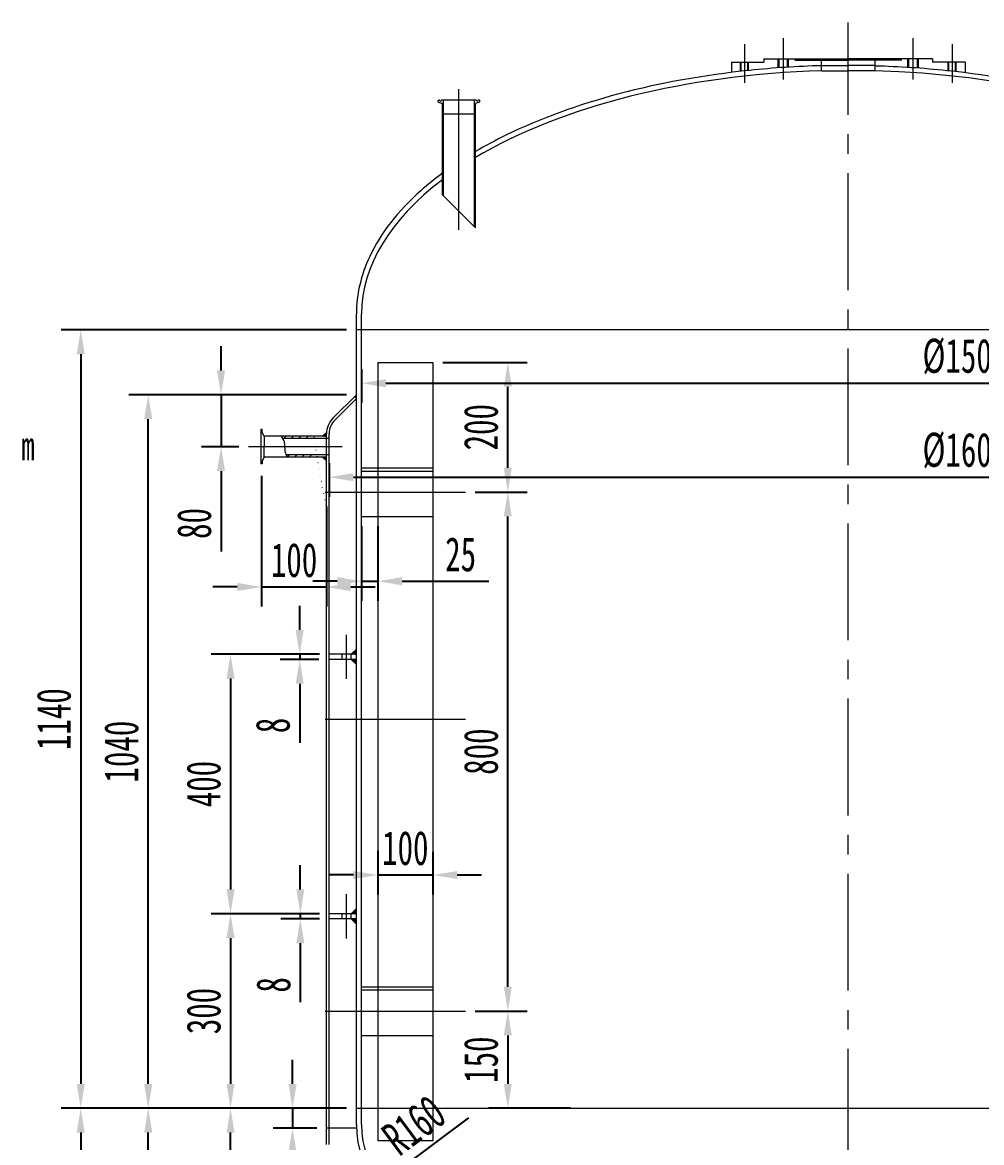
# Model space of a CAD drawing. Header units: millimetres. Extents: x 3545 to 4112, y 673 to 1094.
# Drawn here: x 3561.7 to 3660.3, y 948.9 to 1064 of the extents above; entities that cross this region are included whole.
import ezdxf

# ---------------------------------------------------------------- set-up
doc = ezdxf.new("R2010")
doc.units = ezdxf.units.MM
doc.header["$PDSIZE"] = -5
doc.linetypes.add('点画线', pattern=[18, 12, -2, 2, -2])
doc.layers.get('Defpoints').update_dxf_attribs({"lineweight": 18})
doc.layers.add('中心线层', color=1, linetype='点画线', lineweight=18)
doc.layers.add('细线', color=7, linetype='Continuous', lineweight=15)
doc.styles.get("Standard").update_dxf_attribs({"font": 'txt.shx', "width": 0.7, "oblique": 15, "bigfont": 'gbcbig.shx'})
doc.styles.add('标准', font='', dxfattribs={"width": 0.667})
doc.styles.get('标准').set_extended_font_data('仿宋_gb2312')
doc.dimstyles.new('15', dxfattribs={"dimtxt": 3.5, "dimasz": 2.5, "dimexe": 2, "dimexo": 1, "dimgap": 1, "dimtad": 1, "dimdec": 1, "dimlfac": 15, "dimdsep": 46, "dimtxsty": 'Standard', "dimcen": 0.1, "dimdle": 5, "dimadec": 0, "dimazin": 0, "dimtfac": 1, "dimtdec": 1, "dimtmove": 0, "dimatfit": 3, "dimfxl": 0, "dimtolj": 1, "dimarcsym": 0})
doc.dimstyles.new('直径15', dxfattribs={"dimtxt": 3.5, "dimasz": 2.5, "dimexe": 2, "dimexo": 1, "dimgap": 1, "dimtad": 1, "dimdec": 1, "dimlfac": 15, "dimdsep": 46, "dimtxsty": 'Standard', "dimcen": 0.1, "dimdle": 5, "dimadec": 0, "dimazin": 0, "dimtfac": 1, "dimtdec": 1, "dimtmove": 0, "dimatfit": 1, "dimfxl": 0, "dimtolj": 1, "dimarcsym": 0})
pattern_1 = [(45, (3448.65748, 735.396705), (-0.04490128, 0.04490128), []), (135, (3448.65748, 735.396705), (-0.04490128, -0.04490128), [])]

# ---------------------------------------------------------------- blocks, each defined once
blk = doc.blocks.new('*D59')
at = {"layer": 'Defpoints', "color": 0, "transparency": 16777216}
for p in [(3596.04, 1032.43), (3567.72, 952.43), (3596.04, 952.43)]:
    blk.add_point(p, dxfattribs=at)
at = {"layer": '细线', "color": 0, "lineweight": -2, "transparency": 16777216}
for p, q in [((3595.04, 1032.43), (3565.72, 1032.43)), ((3567.72, 1029.93), (3567.72, 954.93)), ((3595.04, 952.43), (3565.72, 952.43))]:
    blk.add_line(p, q, dxfattribs=at)
at = {"layer": '细线', "color": 0, "transparency": 16777216}
for points in [[(3567.31, 1029.93), (3568.14, 1029.93), (3567.72, 1032.43)], [(3567.31, 954.93), (3568.14, 954.93), (3567.72, 952.43)]]:
    blk.add_solid(points, dxfattribs=at)
at = {"layer": '细线', "color": 0, "transparency": 16777216, "insert": (3564.97, 992.43), "char_height": 3.5, "attachment_point": 5, "rotation": 90, "style": '标准'}
blk.add_mtext('\\A1;1140', dxfattribs=at)
blk = doc.blocks.new('*D60')
at = {"layer": 'Defpoints', "color": 0, "transparency": 16777216}
for p in [(3596.57, 1029.4), (3696.57, 1029.4), (3696.57, 1026.95)]:
    blk.add_point(p, dxfattribs=at)
at = {"layer": '细线', "color": 0, "lineweight": -2, "transparency": 16777216}
for p, q in [((3596.57, 1028.4), (3596.57, 1024.95)), ((3696.57, 1028.4), (3696.57, 1024.95)), ((3599.07, 1026.95), (3694.07, 1026.95))]:
    blk.add_line(p, q, dxfattribs=at)
at = {"layer": '细线', "color": 0, "transparency": 16777216}
for points in [[(3599.07, 1027.36), (3599.07, 1026.53), (3596.57, 1026.95)], [(3694.07, 1027.36), (3694.07, 1026.53), (3696.57, 1026.95)]]:
    blk.add_solid(points, dxfattribs=at)
at = {"layer": '细线', "color": 0, "transparency": 16777216, "insert": (3658.55, 1029.7), "char_height": 3.5, "attachment_point": 5, "style": '标准'}
blk.add_mtext('\\A1;%%C1500', dxfattribs=at)
blk = doc.blocks.new('*D61')
at = {"layer": 'Defpoints', "color": 0, "transparency": 16777216}
for p in [(3583.11, 952.43), (3596.04, 952.43), (3636.25, 928.74)]:
    blk.add_point(p, dxfattribs=at)
at = {"layer": '细线', "color": 0, "lineweight": -2, "transparency": 16777216}
for p, q in [((3595.04, 952.43), (3581.11, 952.43)), ((3583.11, 931.24), (3583.11, 949.93)), ((3635.25, 928.74), (3581.11, 928.74))]:
    blk.add_line(p, q, dxfattribs=at)
at = {"layer": '细线', "color": 0, "transparency": 16777216}
for points in [[(3582.7, 949.93), (3583.53, 949.93), (3583.11, 952.43)], [(3582.7, 931.24), (3583.53, 931.24), (3583.11, 928.74)]]:
    blk.add_solid(points, dxfattribs=at)
at = {"layer": '细线', "color": 0, "transparency": 16777216, "insert": (3580.36, 940.58), "char_height": 3.5, "attachment_point": 5, "rotation": 90, "style": '标准'}
blk.add_mtext('\\A1;331', dxfattribs=at)
blk = doc.blocks.new('*D62')
at = {"layer": 'Defpoints', "color": 0, "transparency": 16777216}
for p in [(3596.04, 952.43), (3567.72, 892.53), (3600.91, 892.53)]:
    blk.add_point(p, dxfattribs=at)
at = {"layer": '细线', "color": 0, "lineweight": -2, "transparency": 16777216}
for p, q in [((3595.04, 952.43), (3565.72, 952.43)), ((3567.72, 949.93), (3567.72, 895.03)), ((3599.91, 892.53), (3565.72, 892.53))]:
    blk.add_line(p, q, dxfattribs=at)
at = {"layer": '细线', "color": 0, "transparency": 16777216}
for points in [[(3567.31, 949.93), (3568.14, 949.93), (3567.72, 952.43)], [(3567.31, 895.03), (3568.14, 895.03), (3567.72, 892.53)]]:
    blk.add_solid(points, dxfattribs=at)
at = {"layer": '细线', "color": 0, "transparency": 16777216, "insert": (3564.97, 922.48), "char_height": 3.5, "attachment_point": 5, "rotation": 90, "style": '标准'}
blk.add_mtext('\\A1;1200', dxfattribs=at)
blk = doc.blocks.new('*D77')
at = {"layer": 'Defpoints', "color": 0, "transparency": 16777216}
for p in [(3574.66, 952.43), (3596.04, 952.43), (3643.75, 924.97)]:
    blk.add_point(p, dxfattribs=at)
at = {"layer": '细线', "color": 0, "lineweight": -2, "transparency": 16777216}
for p, q in [((3595.04, 952.43), (3572.66, 952.43)), ((3574.66, 927.47), (3574.66, 949.93)), ((3642.75, 924.97), (3572.66, 924.97))]:
    blk.add_line(p, q, dxfattribs=at)
at = {"layer": '细线', "color": 0, "transparency": 16777216}
for points in [[(3574.24, 949.93), (3575.08, 949.93), (3574.66, 952.43)], [(3574.24, 927.47), (3575.08, 927.47), (3574.66, 924.97)]]:
    blk.add_solid(points, dxfattribs=at)
at = {"layer": '细线', "color": 0, "transparency": 16777216, "insert": (3571.91, 938.7), "char_height": 3.5, "attachment_point": 5, "rotation": 90, "style": '标准'}
blk.add_mtext('\\A1;400', dxfattribs=at)
blk = doc.blocks.new('*D80')
at = {"layer": 'Defpoints', "color": 0, "transparency": 16777216}
for p in [(3593.24, 972.43), (3583.11, 952.43), (3596.04, 952.43)]:
    blk.add_point(p, dxfattribs=at)
at = {"layer": '细线', "color": 0, "lineweight": -2, "transparency": 16777216}
for p, q in [((3592.24, 972.43), (3581.11, 972.43)), ((3583.11, 969.93), (3583.11, 954.93)), ((3595.04, 952.43), (3581.11, 952.43))]:
    blk.add_line(p, q, dxfattribs=at)
at = {"layer": '细线', "color": 0, "transparency": 16777216}
for points in [[(3582.7, 969.93), (3583.53, 969.93), (3583.11, 972.43)], [(3582.7, 954.93), (3583.53, 954.93), (3583.11, 952.43)]]:
    blk.add_solid(points, dxfattribs=at)
at = {"layer": '细线', "color": 0, "transparency": 16777216, "insert": (3580.36, 962.43), "char_height": 3.5, "attachment_point": 5, "rotation": 90, "style": '标准'}
blk.add_mtext('\\A1;300', dxfattribs=at)
blk = doc.blocks.new('*D81')
at = {"layer": 'Defpoints', "color": 0, "transparency": 16777216}
for p in [(3593.24, 999.09), (3583.11, 972.43), (3592.24, 972.43)]:
    blk.add_point(p, dxfattribs=at)
at = {"layer": '细线', "color": 0, "lineweight": -2, "transparency": 16777216}
for p, q in [((3592.24, 999.09), (3581.11, 999.09)), ((3583.11, 996.59), (3583.11, 974.93)), ((3591.24, 972.43), (3581.11, 972.43))]:
    blk.add_line(p, q, dxfattribs=at)
at = {"layer": '细线', "color": 0, "transparency": 16777216}
for points in [[(3582.7, 996.59), (3583.53, 996.59), (3583.11, 999.09)], [(3582.7, 974.93), (3583.53, 974.93), (3583.11, 972.43)]]:
    blk.add_solid(points, dxfattribs=at)
at = {"layer": '细线', "color": 0, "transparency": 16777216, "insert": (3580.36, 985.76), "char_height": 3.5, "attachment_point": 5, "rotation": 90, "style": '标准'}
blk.add_mtext('\\A1;400', dxfattribs=at)
blk = doc.blocks.new('*D82')
at = {"layer": 'Defpoints', "color": 0, "transparency": 16777216}
for p in [(3574.66, 1025.76), (3596.04, 1025.76), (3596.04, 952.43)]:
    blk.add_point(p, dxfattribs=at)
at = {"layer": '细线', "color": 0, "lineweight": -2, "transparency": 16777216}
for p, q in [((3595.04, 1025.76), (3572.66, 1025.76)), ((3574.66, 954.93), (3574.66, 1023.26)), ((3595.04, 952.43), (3572.66, 952.43))]:
    blk.add_line(p, q, dxfattribs=at)
at = {"layer": '细线', "color": 0, "transparency": 16777216}
for points in [[(3574.24, 1023.26), (3575.08, 1023.26), (3574.66, 1025.76)], [(3574.24, 954.93), (3575.08, 954.93), (3574.66, 952.43)]]:
    blk.add_solid(points, dxfattribs=at)
at = {"layer": '细线', "color": 0, "transparency": 16777216, "insert": (3571.91, 989.09), "char_height": 3.5, "attachment_point": 5, "rotation": 90, "style": '标准'}
blk.add_mtext('\\A1;1040', dxfattribs=at)
blk = doc.blocks.new('*D83')
at = {"layer": 'Defpoints', "color": 0, "transparency": 16777216}
for p in [(3593.24, 1019.75), (3699.91, 1019.75), (3699.91, 1017.29)]:
    blk.add_point(p, dxfattribs=at)
at = {"layer": '细线', "color": 0, "lineweight": -2, "transparency": 16777216}
for p, q in [((3593.24, 1018.75), (3593.24, 1015.29)), ((3699.91, 1018.75), (3699.91, 1015.29)), ((3595.74, 1017.29), (3697.41, 1017.29))]:
    blk.add_line(p, q, dxfattribs=at)
at = {"layer": '细线', "color": 0, "transparency": 16777216}
for points in [[(3595.74, 1017.71), (3595.74, 1016.88), (3593.24, 1017.29)], [(3697.41, 1017.71), (3697.41, 1016.88), (3699.91, 1017.29)]]:
    blk.add_solid(points, dxfattribs=at)
at = {"layer": '细线', "color": 0, "transparency": 16777216, "insert": (3658.55, 1020.04), "char_height": 3.5, "attachment_point": 5, "style": '标准'}
blk.add_mtext('\\A1;%%C1600', dxfattribs=at)
blk = doc.blocks.new('*D86')
at = {"layer": 'Defpoints', "color": 0, "transparency": 16777216}
for p in [(3607.24, 1015.76), (3611.6, 1015.76), (3607.24, 962.43)]:
    blk.add_point(p, dxfattribs=at)
at = {"layer": '细线', "color": 0, "lineweight": -2, "transparency": 16777216}
for p, q in [((3608.24, 1015.76), (3613.6, 1015.76)), ((3611.6, 964.93), (3611.6, 1013.26)), ((3608.24, 962.43), (3613.6, 962.43))]:
    blk.add_line(p, q, dxfattribs=at)
at = {"layer": '细线', "color": 0, "transparency": 16777216}
for points in [[(3611.18, 1013.26), (3612.01, 1013.26), (3611.6, 1015.76)], [(3611.18, 964.93), (3612.01, 964.93), (3611.6, 962.43)]]:
    blk.add_solid(points, dxfattribs=at)
at = {"layer": '细线', "color": 0, "transparency": 16777216, "insert": (3608.85, 989.09), "char_height": 3.5, "attachment_point": 5, "rotation": 90, "style": '标准'}
blk.add_mtext('\\A1;800', dxfattribs=at)
blk = doc.blocks.new('*D87')
at = {"layer": 'Defpoints', "color": 0, "transparency": 16777216}
for p in [(3596.57, 1013.26), (3598.24, 1013.26), (3596.57, 1006.6)]:
    blk.add_point(p, dxfattribs=at)
at = {"layer": '细线', "color": 0, "lineweight": -2, "transparency": 16777216}
for p, q in [((3596.57, 1012.26), (3596.57, 1004.6)), ((3598.24, 1012.26), (3598.24, 1004.6)), ((3594.07, 1006.6), (3591.57, 1006.6)), ((3596.57, 1006.6), (3598.24, 1006.6)), ((3600.74, 1006.6), (3609.64, 1006.6))]:
    blk.add_line(p, q, dxfattribs=at)
at = {"layer": '细线', "color": 0, "transparency": 16777216}
for points in [[(3594.07, 1007.02), (3594.07, 1006.18), (3596.57, 1006.6)], [(3600.74, 1007.02), (3600.74, 1006.18), (3598.24, 1006.6)]]:
    blk.add_solid(points, dxfattribs=at)
at = {"layer": '细线', "color": 0, "transparency": 16777216, "insert": (3606.75, 1009.35), "char_height": 3.5, "attachment_point": 5, "style": '标准'}
blk.add_mtext('\\A1;25', dxfattribs=at)
blk = doc.blocks.new('*D89')
at = {"layer": 'Defpoints', "color": 0, "transparency": 16777216}
for p in [(3603.91, 948.72), (3595.35, 942.35)]:
    blk.add_point(p, dxfattribs=at)
at = {"layer": '细线', "color": 0, "lineweight": -2, "transparency": 16777216}
blk.add_line((3607.56, 951.44), (3597.36, 943.84), dxfattribs=at)
at = {"layer": '细线', "color": 0, "transparency": 16777216}
blk.add_solid([(3597.11, 944.18), (3597.61, 943.51), (3595.35, 942.35)], dxfattribs=at)
at = {"layer": '细线', "color": 0, "transparency": 16777216, "insert": (3601.95, 950.69), "char_height": 3.5, "attachment_point": 5, "rotation": 36.6687, "style": '标准'}
blk.add_mtext('\\A1;R160', dxfattribs=at)
blk = doc.blocks.new('*D90')
at = {"layer": 'Defpoints', "color": 0, "transparency": 16777216}
for p in [(3596.04, 952.43), (3589.48, 950.39), (3592.97, 950.39)]:
    blk.add_point(p, dxfattribs=at)
at = {"layer": '细线', "color": 0, "lineweight": -2, "transparency": 16777216}
for p, q in [((3589.48, 954.93), (3589.48, 957.43)), ((3595.04, 952.43), (3587.48, 952.43)), ((3589.48, 952.43), (3589.48, 950.39)), ((3591.97, 950.39), (3587.48, 950.39)), ((3589.48, 947.89), (3589.48, 940.61))]:
    blk.add_line(p, q, dxfattribs=at)
at = {"layer": '细线', "color": 0, "transparency": 16777216}
for points in [[(3589.06, 954.93), (3589.9, 954.93), (3589.48, 952.43)], [(3589.06, 947.89), (3589.9, 947.89), (3589.48, 950.39)]]:
    blk.add_solid(points, dxfattribs=at)
at = {"layer": '细线', "color": 0, "transparency": 16777216, "insert": (3586.73, 943), "char_height": 3.5, "attachment_point": 5, "rotation": 90, "style": '标准'}
blk.add_mtext('\\A1;31', dxfattribs=at)
blk = doc.blocks.new('*D92')
at = {"layer": 'Defpoints', "color": 0, "transparency": 16777216}
for p in [(3596.04, 1025.76), (3582.14, 1020.43), (3584.97, 1020.43)]:
    blk.add_point(p, dxfattribs=at)
at = {"layer": '细线', "color": 0, "lineweight": -2, "transparency": 16777216}
for p, q in [((3582.14, 1028.26), (3582.14, 1030.76)), ((3595.04, 1025.76), (3580.14, 1025.76)), ((3582.14, 1025.76), (3582.14, 1020.43)), ((3583.97, 1020.43), (3580.14, 1020.43)), ((3582.14, 1017.93), (3582.14, 1009.65))]:
    blk.add_line(p, q, dxfattribs=at)
at = {"layer": '细线', "color": 0, "transparency": 16777216}
for points in [[(3581.72, 1028.26), (3582.55, 1028.26), (3582.14, 1025.76)], [(3581.72, 1017.93), (3582.55, 1017.93), (3582.14, 1020.43)]]:
    blk.add_solid(points, dxfattribs=at)
at = {"layer": '细线', "color": 0, "transparency": 16777216, "insert": (3579.39, 1012.54), "char_height": 3.5, "attachment_point": 5, "rotation": 90, "style": '标准'}
blk.add_mtext('\\A1;80', dxfattribs=at)
blk = doc.blocks.new('*D95')
at = {"layer": 'Defpoints', "color": 0, "transparency": 16777216}
for p in [(3590.28, 971.89), (3593.24, 972.43), (3593.24, 971.89)]:
    blk.add_point(p, dxfattribs=at)
at = {"layer": '细线', "color": 0, "lineweight": -2, "transparency": 16777216}
for p, q in [((3590.28, 974.93), (3590.28, 977.43)), ((3592.24, 972.43), (3588.28, 972.43)), ((3592.24, 971.89), (3588.28, 971.89)), ((3590.28, 972.43), (3590.28, 971.89)), ((3590.28, 969.39), (3590.28, 963.34))]:
    blk.add_line(p, q, dxfattribs=at)
at = {"layer": '细线', "color": 0, "transparency": 16777216}
for points in [[(3589.87, 974.93), (3590.7, 974.93), (3590.28, 972.43)], [(3589.87, 969.39), (3590.7, 969.39), (3590.28, 971.89)]]:
    blk.add_solid(points, dxfattribs=at)
at = {"layer": '细线', "color": 0, "transparency": 16777216, "insert": (3587.53, 965.12), "char_height": 3.5, "attachment_point": 5, "rotation": 90, "style": '标准'}
blk.add_mtext('\\A1;8', dxfattribs=at)
blk = doc.blocks.new('*D96')
at = {"layer": 'Defpoints', "color": 0, "transparency": 16777216}
for p in [(3590.22, 998.56), (3593.17, 999.09), (3593.17, 998.56)]:
    blk.add_point(p, dxfattribs=at)
at = {"layer": '细线', "color": 0, "lineweight": -2, "transparency": 16777216}
for p, q in [((3590.22, 1001.59), (3590.22, 1004.09)), ((3592.17, 999.09), (3588.22, 999.09)), ((3592.17, 998.56), (3588.22, 998.56)), ((3590.22, 999.09), (3590.22, 998.56)), ((3590.22, 996.06), (3590.22, 990))]:
    blk.add_line(p, q, dxfattribs=at)
at = {"layer": '细线', "color": 0, "transparency": 16777216}
for points in [[(3589.8, 1001.59), (3590.63, 1001.59), (3590.22, 999.09)], [(3589.8, 996.06), (3590.63, 996.06), (3590.22, 998.56)]]:
    blk.add_solid(points, dxfattribs=at)
at = {"layer": '细线', "color": 0, "transparency": 16777216, "insert": (3587.47, 991.78), "char_height": 3.5, "attachment_point": 5, "rotation": 90, "style": '标准'}
blk.add_mtext('\\A1;8', dxfattribs=at)
blk = doc.blocks.new('*D97')
at = {"layer": 'Defpoints', "color": 0, "transparency": 16777216}
for p in [(3607.24, 962.43), (3611.6, 952.43), (3619.05, 952.43)]:
    blk.add_point(p, dxfattribs=at)
at = {"layer": '细线', "color": 0, "lineweight": -2, "transparency": 16777216}
for p, q in [((3608.24, 962.43), (3613.6, 962.43)), ((3611.6, 959.93), (3611.6, 954.93)), ((3618.05, 952.43), (3609.6, 952.43))]:
    blk.add_line(p, q, dxfattribs=at)
at = {"layer": '细线', "color": 0, "transparency": 16777216}
for points in [[(3611.18, 959.93), (3612.01, 959.93), (3611.6, 962.43)], [(3611.18, 954.93), (3612.01, 954.93), (3611.6, 952.43)]]:
    blk.add_solid(points, dxfattribs=at)
at = {"layer": '细线', "color": 0, "transparency": 16777216, "insert": (3608.85, 957.43), "char_height": 3.5, "attachment_point": 5, "rotation": 90, "style": '标准'}
blk.add_mtext('\\A1;150', dxfattribs=at)
blk = doc.blocks.new('*D98')
at = {"layer": 'Defpoints', "color": 0, "transparency": 16777216}
for p in [(3603.91, 1029.09), (3611.6, 1029.09), (3607.24, 1015.76)]:
    blk.add_point(p, dxfattribs=at)
at = {"layer": '细线', "color": 0, "lineweight": -2, "transparency": 16777216}
for p, q in [((3604.91, 1029.09), (3613.6, 1029.09)), ((3611.6, 1018.26), (3611.6, 1026.59)), ((3608.24, 1015.76), (3613.6, 1015.76))]:
    blk.add_line(p, q, dxfattribs=at)
at = {"layer": '细线', "color": 0, "transparency": 16777216}
for points in [[(3611.18, 1026.59), (3612.01, 1026.59), (3611.6, 1029.09)], [(3611.18, 1018.26), (3612.01, 1018.26), (3611.6, 1015.76)]]:
    blk.add_solid(points, dxfattribs=at)
at = {"layer": '细线', "color": 0, "transparency": 16777216, "insert": (3608.85, 1022.43), "char_height": 3.5, "attachment_point": 5, "rotation": 90, "style": '标准'}
blk.add_mtext('\\A1;200', dxfattribs=at)
blk = doc.blocks.new('*D102')
at = {"layer": 'Defpoints', "color": 0, "transparency": 16777216}
for p in [(3598.24, 979.91), (3603.91, 979.78), (3603.91, 976.41)]:
    blk.add_point(p, dxfattribs=at)
at = {"layer": '细线', "color": 0, "lineweight": -2, "transparency": 16777216}
for p, q in [((3598.24, 978.91), (3598.24, 974.41)), ((3603.91, 978.78), (3603.91, 974.41)), ((3595.74, 976.41), (3593.24, 976.41)), ((3598.24, 976.41), (3603.91, 976.41)), ((3606.41, 976.41), (3608.91, 976.41))]:
    blk.add_line(p, q, dxfattribs=at)
at = {"layer": '细线', "color": 0, "transparency": 16777216}
for points in [[(3595.74, 976.82), (3595.74, 975.99), (3598.24, 976.41)], [(3606.41, 976.82), (3606.41, 975.99), (3603.91, 976.41)]]:
    blk.add_solid(points, dxfattribs=at)
at = {"layer": '细线', "color": 0, "transparency": 16777216, "insert": (3601.07, 979.16), "char_height": 3.5, "attachment_point": 5, "style": '标准'}
blk.add_mtext('\\A1;100', dxfattribs=at)
blk = doc.blocks.new('*D113')
at = {"layer": 'Defpoints', "color": 0, "transparency": 16777216}
for p in [(3586.31, 1018.43), (3592.97, 1015.29), (3592.97, 1006.01)]:
    blk.add_point(p, dxfattribs=at)
at = {"layer": '细线', "color": 0, "lineweight": -2, "transparency": 16777216}
for p, q in [((3586.31, 1017.43), (3586.31, 1004.01)), ((3592.97, 1014.29), (3592.97, 1004.01)), ((3583.81, 1006.01), (3581.31, 1006.01)), ((3586.31, 1006.01), (3592.97, 1006.01)), ((3595.47, 1006.01), (3597.97, 1006.01))]:
    blk.add_line(p, q, dxfattribs=at)
at = {"layer": '细线', "color": 0, "transparency": 16777216}
for points in [[(3583.81, 1006.43), (3583.81, 1005.59), (3586.31, 1006.01)], [(3595.47, 1006.43), (3595.47, 1005.59), (3592.97, 1006.01)]]:
    blk.add_solid(points, dxfattribs=at)
at = {"layer": '细线', "color": 0, "transparency": 16777216, "insert": (3589.64, 1008.76), "char_height": 3.5, "attachment_point": 5, "style": '标准'}
blk.add_mtext('\\A1;100', dxfattribs=at)

msp = doc.modelspace()

# ---------------------------------------------------------------- hatches: boundary and pattern name
at = {"layer": '细线'}
h = msp.add_hatch(dxfattribs=at)
h.set_pattern_fill('ANSI31', color=256, scale=0.166667, style=0)
h.set_pattern_definition([(45, (3448.6575, 735.3967), (-0.3741773, 0.3741773), [])])
edge = h.paths.add_edge_path(flags=0)
edge.add_spline(control_points=[(3588.3096, 1021.4946), (3588.3669, 1021.4183), (3588.4206, 1021.3408), (3588.4678, 1021.2613)], knot_values=[0, 0, 0, 0, 0.28203904, 0.28203904, 0.28203904, 0.28203904], weights=[1, 1, 1, 1], degree=3, periodic=0)
edge.add_line((3588.4678, 1021.2613), (3591.7392, 1021.2613))
edge.add_ellipse((3606.4529, 1027.0946), major_axis=(0, 30), ratio=0.5, start_angle=127.235756, end_angle=128.411309)
edge.add_line((3591.7165, 1021.4946), (3588.3096, 1021.4946))
edge = h.paths.add_edge_path(flags=0)
edge.add_ellipse((3606.4529, 1027.0946), major_axis=(0, 30), ratio=0.5, start_angle=135.924286, end_angle=136.861289)
edge.add_line((3591.9292, 1019.5946), (3588.8251, 1019.5946))
edge.add_spline(control_points=[(3588.8251, 1019.5946), (3588.8629, 1019.5152), (3588.9068, 1019.4376), (3588.9548, 1019.3613)], knot_values=[0, 0, 0, 0, 0.26710485, 0.26710485, 0.26710485, 0.26710485], weights=[1, 1, 1, 1], degree=3, periodic=0)
edge.add_line((3588.9548, 1019.3613), (3591.9598, 1019.3613))
h = msp.add_hatch(dxfattribs=at)
h.set_pattern_fill('ANSI37', color=256, scale=0.02, style=0)
h.set_pattern_definition(pattern_1)
h.paths.add_polyline_path([(3592.9736, 1021.4946), (3592.5736, 1021.4946), (3592.9736, 1021.8946)], flags=0)
h = msp.add_hatch(dxfattribs=at)
h.set_pattern_fill('ANSI37', color=256, scale=0.02, style=0)
h.set_pattern_definition(pattern_1)
h.paths.add_polyline_path([(3592.5736, 1019.3613), (3592.9736, 1018.9613), (3592.9736, 1019.3613)], flags=0)
h = msp.add_hatch(dxfattribs=at)
h.set_pattern_fill('ANSI37', color=256, scale=0.02, style=0)
h.set_pattern_definition(pattern_1)
h.paths.add_polyline_path([(3595.5069, 999.0946), (3596.0403, 999.0946), (3596.0403, 999.628)], flags=0)
h = msp.add_hatch(dxfattribs=at)
h.set_pattern_fill('ANSI37', color=256, scale=0.02, style=0)
h.set_pattern_definition(pattern_1)
h.paths.add_polyline_path([(3596.0403, 998.028), (3595.5069, 998.5613), (3596.0403, 998.5613)], flags=0)
h = msp.add_hatch(dxfattribs=at)
h.set_pattern_fill('ANSI37', color=256, scale=0.02, style=0)
h.set_pattern_definition(pattern_1)
h.paths.add_polyline_path([(3595.5069, 972.428), (3596.0403, 972.428), (3596.0403, 972.9613)], flags=0)
h = msp.add_hatch(dxfattribs=at)
h.set_pattern_fill('ANSI37', color=256, scale=0.02, style=0)
h.set_pattern_definition(pattern_1)
h.paths.add_polyline_path([(3596.0403, 971.3613), (3595.5069, 971.8946), (3596.0403, 971.8946)], flags=0)

# ---------------------------------------------------------------- linework, layer by layer
at = {"layer": '中心线层'}
msp.add_line((3646.5736, 892.5324), (3646.5736, 1064.0357), dxfattribs=at)
at = {"layer": '细线'}
for p, q in [((3635.9069, 1061.8078), (3635.9069, 1057.8323)), ((3639.9069, 1058.1845), (3639.9069, 1062.4027)), ((3653.2403, 1058.1845), (3653.2403, 1062.4027)), ((3657.2403, 1061.8078), (3657.2403, 1057.8323)), ((3634.5736, 1059.9603), (3634.5736, 1058.8956)), ((3634.5736, 1059.9603), (3637.9069, 1059.9603)), ((3635.5058, 1059.006), (3635.5058, 1059.9603)), ((3635.5658, 1059.0128), (3635.5658, 1059.9603)), ((3636.2458, 1059.087), (3636.2458, 1059.9603)), ((3636.3058, 1059.0933), (3636.3058, 1059.9603)), ((3637.9069, 1060.2936), (3637.9069, 1059.9603)), ((3637.9069, 1060.2936), (3637.9069, 1059.9603)), ((3637.9069, 1060.2936), (3641.1069, 1060.2936)), ((3639.3736, 1059.3655), (3639.3736, 1060.2936)), ((3639.4736, 1059.3727), (3639.4736, 1060.2936)), ((3640.3403, 1059.4311), (3640.3403, 1060.2936)), ((3640.4403, 1059.4373), (3640.4403, 1060.2936)), ((3641.1069, 1060.1603), (3641.1069, 1060.2936)), ((3641.1069, 1060.2936), (3646.5736, 1060.2936)), ((3641.1069, 1060.1603), (3646.5736, 1060.1603)), ((3643.8255, 1059.0557), (3643.8255, 1060.1603)), ((3643.8255, 1059.6036), (3646.5736, 1059.6036)), ((3652.0403, 1060.2936), (3646.5736, 1060.2936)), ((3652.0403, 1060.1603), (3646.5736, 1060.1603)), ((3649.3218, 1059.6036), (3646.5736, 1059.6036)), ((3649.3218, 1059.0557), (3649.3218, 1060.1603)), ((3652.0403, 1060.1603), (3652.0403, 1060.2936)), ((3655.2403, 1060.2936), (3652.0403, 1060.2936)), ((3652.7069, 1059.4373), (3652.7069, 1060.2936)), ((3652.8069, 1059.4311), (3652.8069, 1060.2936)), ((3653.6736, 1059.3727), (3653.6736, 1060.2936)), ((3653.7736, 1059.3655), (3653.7736, 1060.2936)), ((3655.2403, 1060.2936), (3655.2403, 1059.9603)), ((3655.2403, 1060.2936), (3655.2403, 1059.9603)), ((3658.5736, 1059.9603), (3655.2403, 1059.9603)), ((3656.8414, 1059.0933), (3656.8414, 1059.9603)), ((3656.9014, 1059.087), (3656.9014, 1059.9603)), ((3657.5814, 1059.0128), (3657.5814, 1059.9603)), ((3657.6414, 1059.006), (3657.6414, 1059.9603)), ((3658.5736, 1059.9603), (3658.5736, 1058.8956)), ((3643.8403, 1059.0561), (3646.5736, 1059.0561)), ((3649.3069, 1059.0561), (3646.5736, 1059.0561)), ((3606.5736, 1042.7217), (3606.5736, 1057.1623)), ((3604.4403, 1056.055), (3604.5567, 1056.055)), ((3604.4403, 1055.9036), (3604.4403, 1056.055)), ((3604.4754, 1055.8535), (3604.7925, 1055.7381)), ((3604.6058, 1056.0225), (3604.6166, 1055.9971)), ((3604.7747, 1056.0225), (3604.7639, 1055.9971)), ((3608.3234, 1056.055), (3604.8238, 1056.055)), ((3604.9803, 1046.215), (3604.9803, 1056.055)), ((3608.1669, 1043.0284), (3608.1669, 1056.055)), ((3608.6718, 1055.8535), (3608.3547, 1055.7381)), ((3608.3725, 1056.0225), (3608.3833, 1055.9971)), ((3608.5414, 1056.0225), (3608.5306, 1055.9971)), ((3608.7069, 1056.055), (3608.5905, 1056.055)), ((3608.7069, 1055.9036), (3608.7069, 1056.055)), ((3604.8803, 1046.315), (3604.8803, 1055.6128)), ((3608.2669, 1054.6217), (3604.8803, 1054.6217)), ((3608.2669, 1042.9284), (3608.2669, 1055.6128)), ((3608.2669, 1042.9284), (3604.8803, 1046.315)), ((3596.0403, 950.7613), (3596.0404, 1034.0966)), ((3596.5736, 950.7613), (3596.5736, 1034.0946)), ((3697.1069, 1032.428), (3596.0403, 1032.428)), ((3596.5736, 950.7613), (3596.5736, 1032.428)), ((3696.5736, 1032.428), (3596.5736, 1032.428)), ((3598.2403, 1029.0946), (3603.9069, 1029.0946)), ((3598.2403, 1029.0946), (3598.2403, 949.0946)), ((3603.9069, 1029.0946), (3603.9069, 949.0946)), ((3593.6375, 1023.3585), (3596.0403, 1025.7613)), ((3593.8261, 1023.17), (3596.0403, 1025.3842)), ((3596.0403, 1025.3842), (3595.8517, 1025.5727)), ((3586.2283, 1022.1857), (3586.2283, 1018.6702)), ((3586.363, 1022.1857), (3586.2283, 1022.1857)), ((3586.363, 1021.8805), (3586.363, 1022.1857)), ((3586.5692, 1021.4946), (3586.363, 1021.8805)), ((3592.9736, 1021.4946), (3586.5692, 1021.4946)), ((3586.5692, 1021.4946), (3586.5692, 1020.428)), ((3593.2403, 1021.2613), (3588.4678, 1021.2613)), ((3592.5736, 1021.4946), (3592.9736, 1021.8946)), ((3592.9736, 948.7198), (3592.9736, 1021.7558)), ((3593.2403, 948.7198), (3593.2403, 1021.7558)), ((3594.5864, 1020.428), (3584.9736, 1020.428)), ((3586.5692, 1019.3613), (3586.5692, 1020.428)), ((3586.5692, 1019.3613), (3586.363, 1018.9755)), ((3586.363, 1018.9755), (3586.363, 1018.6702)), ((3592.9736, 1019.3613), (3586.5692, 1019.3613)), ((3593.2403, 1019.5946), (3588.8251, 1019.5946)), ((3592.5736, 1019.3613), (3592.9736, 1018.9613)), ((3586.363, 1018.6702), (3586.2283, 1018.6702)), ((3596.5736, 1018.2613), (3598.2403, 1018.2613)), ((3596.5736, 1017.928), (3603.9069, 1017.928)), ((3598.2403, 1018.2613), (3603.9069, 1018.2613)), ((3592.8403, 1015.7613), (3607.2403, 1015.7613)), ((3596.5736, 1013.2613), (3598.2403, 1013.2613)), ((3598.2403, 1013.2613), (3603.9069, 1013.2613)), ((3595.0403, 996.5613), (3595.0403, 1001.0946)), ((3595.5069, 999.0946), (3596.0403, 999.628)), ((3596.0403, 999.0946), (3593.2403, 999.0946)), ((3596.0403, 998.5613), (3593.2403, 998.5613)), ((3594.5736, 998.5613), (3594.5736, 999.0946)), ((3595.5069, 998.5613), (3595.5069, 999.0946)), ((3595.5069, 998.5613), (3596.0403, 998.028)), ((3592.8403, 992.428), (3607.2403, 992.428)), ((3595.0403, 969.8946), (3595.0403, 974.428)), ((3595.5069, 972.428), (3596.0403, 972.9613)), ((3596.0403, 972.428), (3593.2403, 972.428)), ((3596.0403, 971.8946), (3593.2403, 971.8946)), ((3594.5736, 971.8946), (3594.5736, 972.428)), ((3595.5069, 971.8946), (3595.5069, 972.428)), ((3595.5069, 971.8946), (3596.0403, 971.3613)), ((3596.5736, 964.928), (3598.2403, 964.928)), ((3598.2403, 964.928), (3603.9069, 964.928)), ((3596.5736, 964.5946), (3603.9069, 964.5946)), ((3592.8403, 962.428), (3607.2403, 962.428)), ((3596.5736, 959.928), (3598.2403, 959.928)), ((3598.2403, 959.928), (3603.9069, 959.928)), ((3596.5736, 952.428), (3596.0403, 952.428)), ((3696.5736, 952.428), (3596.5736, 952.428)), ((3596.0469, 950.3864), (3592.9736, 950.3864)), ((3603.9069, 949.0946), (3598.2403, 949.0946))]:
    msp.add_line(p, q, dxfattribs=at)
for centre, radius, start, end in [((3604.4936, 1055.9036), 0.0533, 180, 250), ((3604.5567, 1056.0017), 0.0533, 23, 90), ((3604.6903, 1056.0284), 0.08, 203, 337), ((3604.8238, 1056.0017), 0.0533, 90, 157), ((3604.7469, 1055.6128), 0.1333, 0, 70), ((3608.4003, 1055.6128), 0.1333, 110, 180), ((3608.3234, 1056.0017), 0.0533, 23, 90), ((3608.4569, 1056.0284), 0.08, 203, 337), ((3608.5905, 1056.0017), 0.0533, 90, 157), ((3608.6536, 1055.9036), 0.0533, 290, 0), ((3595.2403, 1021.7558), 2.2667, 135, 180), ((3595.2403, 1021.7558), 2, 135, 180), ((3606.5736, 950.7613), 10.5333, 180, 256.718534), ((3606.5736, 950.7613), 10, 180, 256.718534)]:
    msp.add_arc(centre, radius, start, end, dxfattribs=at)
for start_param, end_param in [(4.76681819, 5.58492714), (3.14159265, 4.65743033), (5.69820053, 6.281072)]:
    msp.add_ellipse((3646.5736, 1034.0682), major_axis=(-50, -0.0264), ratio=0.50052882, start_param=start_param, end_param=end_param, dxfattribs=at)
for points, knots in [([(3643.8255, 1059.5891), (3641.3437, 1059.5201), (3638.8719, 1059.3588), (3631.7677, 1058.6239), (3627.2349, 1057.8064), (3618.7996, 1055.5648), (3614.8978, 1054.141), (3610.3479, 1051.9225), (3609.2805, 1051.3514), (3608.2669, 1050.7562)], [4.766818187, 4.766818187, 4.766818187, 4.766818187, 4.915153833, 4.915153833, 5.199590267, 5.199590267, 5.484026701, 5.484026701, 5.576582732, 5.576582732, 5.576582732, 5.576582732]), ([(3649.3218, 1059.5891), (3651.8035, 1059.5201), (3654.2753, 1059.3588), (3661.3795, 1058.6239), (3665.9123, 1057.8064), (3674.3477, 1055.5648), (3678.2494, 1054.141), (3685.1151, 1050.7933), (3688.0786, 1048.87), (3692.8316, 1044.6592), (3694.6217, 1042.3706), (3696.6364, 1038.0636), (3697.0993, 1036.0811), (3697.1067, 1034.0966)], [4.76681819, 4.76681819, 4.76681819, 4.76681819, 4.91515383, 4.91515383, 5.19959027, 5.19959027, 5.4840267, 5.4840267, 5.76846313, 5.76846313, 6.05289957, 6.05289957, 6.281072, 6.281072, 6.281072, 6.281072]), ([(3604.8803, 1048.5306), (3604.1044, 1047.958), (3603.3741, 1047.3688), (3600.3156, 1044.6592), (3598.5255, 1042.3706), (3596.5109, 1038.0636), (3596.0479, 1036.0811), (3596.0405, 1034.0966)], [5.686838479, 5.686838479, 5.686838479, 5.686838479, 5.768463134, 5.768463134, 6.052899568, 6.052899568, 6.281071995, 6.281071995, 6.281071995, 6.281071995]), ([(3588.3096, 1021.4946), (3588.4537, 1021.3026), (3588.7378, 1020.8362), (3588.6125, 1020.0176), (3588.8385, 1019.5463), (3588.9548, 1019.3613)], [0, 0, 0, 0, 629.38746859, 1472.28295265, 2053.89020587, 2053.89020587, 2053.89020587, 2053.89020587])]:
    msp.add_open_spline(points, degree=3, knots=knots, dxfattribs=at)

# ---------------------------------------------------------------- texts
at = {"layer": '细线', "insert": (3562.3765, 1020.5203), "char_height": 3, "width": 2.388059, "attachment_point": 5, "line_spacing_factor": 1.15057, "style": '标准'}
msp.add_mtext('\\T1.1;m', dxfattribs=at)

# ---------------------------------------------------------------- dimensions: what is measured, and where the dimension line sits
at = {"layer": '细线', "color": 3}
for base, p1, p2, text, picture, middle in [((3567.7234, 952.428), (3596.0403, 1032.428), (3596.0403, 952.428), '1140', '*D59', (3564.9734, 992.428)), ((3574.6595, 1025.7613), (3596.0403, 952.428), (3596.0403, 1025.7613), '1040', '*D82', (3571.9095, 989.0946)), ((3611.5975, 1015.7613), (3607.2403, 962.428), (3607.2403, 1015.7613), '800', '*D86', (3608.8475, 989.0946)), ((3589.4798, 950.3864), (3596.0403, 952.428), (3592.9736, 950.3864), '31', '*D90', (3586.7298, 942.9968)), ((3567.7234, 892.5324), (3596.0403, 952.428), (3600.9069, 892.5324), '1200', '*D62', (3564.9734, 922.4802)), ((3574.6595, 952.428), (3643.7505, 924.9667), (3596.0403, 952.428), '400', '*D77', (3571.9095, 938.6974)), ((3583.1149, 952.428), (3636.2475, 928.7351), (3596.0403, 952.428), '331', '*D61', (3580.3649, 940.5815))]:
    dim = msp.add_linear_dim(base=base, p1=p1, p2=p2, angle=90, text=text, dimstyle='15', override={"dimtxsty": '标准', "dimsah": 1}, dxfattribs=at)
    dim.commit()
    dim.dimension.update_dxf_attribs({"geometry": picture, "text_midpoint": middle})
for base, p1, p2, dimstyle, override, picture, middle in [((3696.5736, 1026.9458), (3596.5736, 1029.3975), (3696.5736, 1029.3975), '直径15', {"dimpost": '%%C<>', "dimtxsty": '标准', "dimsah": 1, "dimtzin": 8}, '*D60', (3658.5468, 1026.9458)), ((3699.9069, 1017.2944), (3593.2403, 1019.746), (3699.9069, 1019.746), '直径15', {"dimpost": '%%C<>', "dimtxsty": '标准', "dimsah": 1, "dimtzin": 8}, '*D83', (3658.5468, 1017.2944)), ((3592.9736, 1006.0102), (3586.3069, 1018.428), (3592.9736, 1015.2944), '15', {"dimtxsty": '标准', "dimsah": 1}, '*D113', (3589.6403, 1006.0102)), ((3596.5736, 1006.6011), (3598.2403, 1013.2613), (3596.5736, 1013.2613), '15', {"dimtxsty": '标准', "dimsah": 1}, '*D87', (3606.7508, 1006.6011))]:
    dim = msp.add_linear_dim(base=base, p1=p1, p2=p2, dimstyle=dimstyle, override=override, dxfattribs=at)
    dim.commit()
    dim.dimension.update_dxf_attribs({"geometry": picture, "text_midpoint": middle, "dimtype": 160})
for base, p1, p2, picture, middle in [((3582.1377, 1020.428), (3596.0403, 1025.7613), (3584.9736, 1020.428), '*D92', (3579.3877, 1012.5381)), ((3611.5975, 1029.0946), (3607.2403, 1015.7613), (3603.9069, 1029.0946), '*D98', (3608.8475, 1022.428)), ((3590.218, 998.5613), (3593.1736, 999.0946), (3593.1736, 998.5613), '*D96', (3587.468, 991.7831)), ((3583.1149, 972.428), (3593.2403, 999.0946), (3592.2403, 972.428), '*D81', (3580.3649, 985.7613)), ((3590.2846, 971.8946), (3593.2403, 972.428), (3593.2403, 971.8946), '*D95', (3587.5346, 965.1165)), ((3583.1149, 952.428), (3593.2403, 972.428), (3596.0403, 952.428), '*D80', (3580.3649, 962.428)), ((3611.5975, 952.428), (3607.2403, 962.428), (3619.0455, 952.428), '*D97', (3608.8475, 957.428))]:
    dim = msp.add_linear_dim(base=base, p1=p1, p2=p2, angle=90, dimstyle='15', override={"dimtxsty": '标准', "dimsah": 1}, dxfattribs=at)
    dim.commit()
    dim.dimension.update_dxf_attribs({"geometry": picture, "text_midpoint": middle})
dim = msp.add_linear_dim(base=(3603.9069, 976.4075), p1=(3598.2403, 979.907), p2=(3603.9069, 979.7799), text='100', dimstyle='15', override={"dimtxsty": '标准', "dimsah": 1}, dxfattribs=at)
dim.commit()
dim.dimension.update_dxf_attribs({"geometry": '*D102', "text_midpoint": (3601.0736, 976.4075), "dimtype": 160})
dim = msp.add_radius_dim(center=(3603.9069, 948.7198), mpoint=(3595.3512, 942.3498), dimstyle='15', override={"dimtxsty": '标准', "dimsah": 1}, dxfattribs=at)
dim.commit()
dim.dimension.update_dxf_attribs({"geometry": '*D89', "text_midpoint": (3603.5887, 948.4828), "dimtype": 164})

doc.saveas('drawing.dxf')
